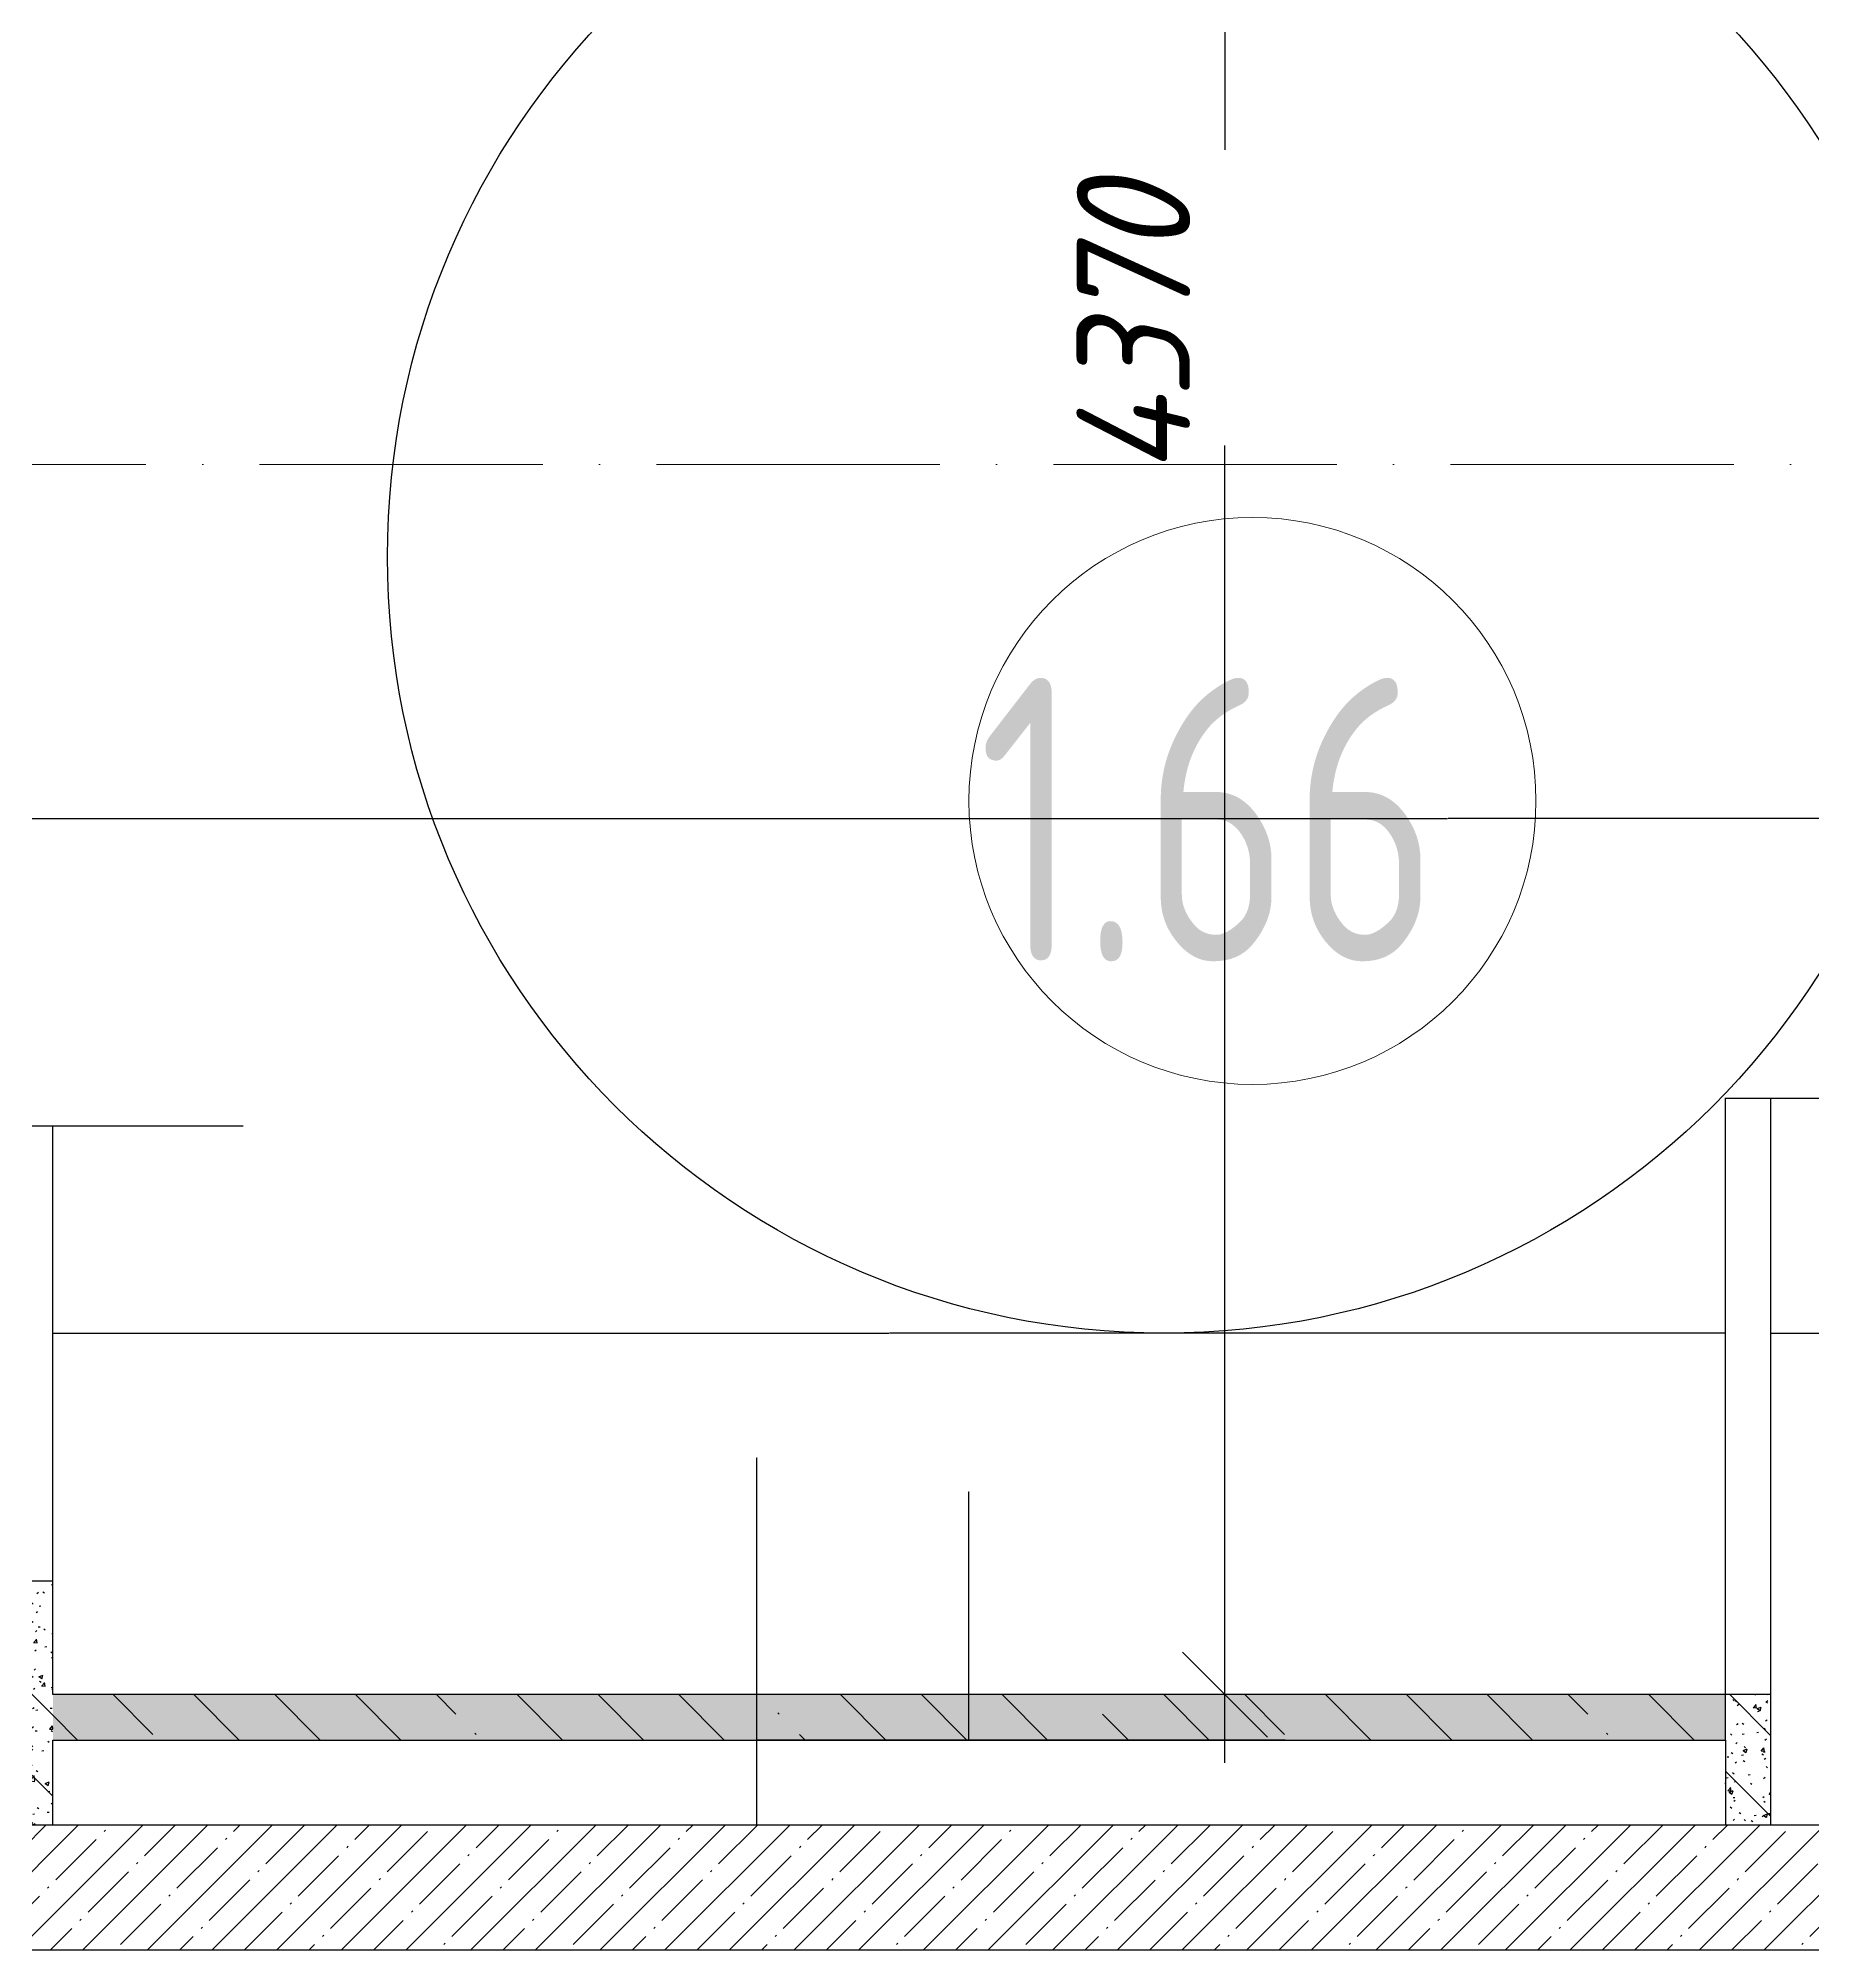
# Model space of a CAD drawing. Header units: millimetres. Extents: x 12986 to 523328, y -9759 to 30092.
# Drawn here: x 157311 to 160441, y 5180 to 8552 of the extents above; entities that cross this region are included whole.
import ezdxf

# ---------------------------------------------------------------- set-up
doc = ezdxf.new("R2010")
doc.units = ezdxf.units.MM
doc.linetypes.add('50_200_ШТРИХ_1Т_ш5_п1_п1_', pattern=[700, 500, -100, 0, -100])
for name, color, linetype, lineweight in [('0) ПГП', 1, 'Continuous', 30), ('2) Расчет', 1, 'Continuous', 30), ('A-ANNO-DIMS', 7, 'Continuous', 9), ('A-AREA-IDEN', 7, 'Continuous', 9), ('A-WALL-1', 7, 'Continuous', 25), ('A-WALL-PATT-1', 7, 'Continuous', 5), ('Оси-2', 7, '50_200_ШТРИХ_1Т_ш5_п1_п1_', 9)]:
    doc.layers.add(name, color=color, linetype=linetype, lineweight=lineweight)
doc.layers.add('0)Допникки кружки', color=7, linetype='Continuous', plot=False)
doc.styles.add('ISOCPEUR_I_3', font='isocpeui.ttf', dxfattribs={"width": 0.9, "height": 200})
doc.styles.add('СПДС', font='ГОСТ тип А.ttf', dxfattribs={"width": 0.9})
doc.dimstyles.new('ISO-2_0_0_9К_СРЕДНИЙ_1', dxfattribs={"dimscale": 304.8, "dimtxt": 199.196235, "dimasz": 0.492126, "dimexe": 0.393701, "dimexo": 0, "dimgap": 0, "dimtad": 1, "dimdec": 0, "dimzin": 0, "dimdsep": 46, "dimtxsty": 'ISOCPEUR_I_3', "dimblk1": 'OBLIQUE', "dimblk2": 'OBLIQUE', "dimsah": 1, "dimcen": 0.09, "dimdle": 0.393701, "dimazin": 0, "dimtfac": 1, "dimtdec": 4, "dimtix": 1, "dimtmove": 2, "dimatfit": 3, "dimfxl": 1, "dimtvp": 1, "dimtolj": 1, "dimtzin": 0, "dimarcsym": 2})
doc.dimstyles.get("Standard").update_dxf_attribs({"dimtxt": 0.18, "dimasz": 0.18, "dimexe": 0.18, "dimexo": 0.0625, "dimgap": 0.09, "dimtad": 0, "dimtih": 1, "dimtoh": 1, "dimdec": 4, "dimzin": 0, "dimdsep": 46, "dimtxsty": 'Standard', "dimcen": 0.09, "dimadec": 0, "dimazin": 0, "dimtfac": 1, "dimtdec": 4, "dimtofl": 0, "dimtmove": 0, "dimatfit": 3, "dimfxl": 1, "dimtolj": 1, "dimtzin": 0, "dimarcsym": 0})
pattern_1 = [(50, (61996.893, 0), (72.873764, -6.37607), [7.62, -83.82]), (355, (61996.89, 0), (-14.09699, 76.422444), [6.096, -67.056]), (100.451, (62002.966, -0.53), (58.776964, 70.04687), [6.476, -71.236]), (46.184, (61996.89, 20.32), (108.43142, -16.81745), [11.43, -125.73]), (96.636, (62005.93, 18.92), (94.961, 98.97089), [9.714, -106.854]), (351.184, (61996.89, 20.32), (94.96227, 98.97018), [9.144, -100.584]), (21, (62007.053, 15.24), (60.64565, -40.906537), [7.62, -83.82]), (326, (62007.05, 15.24), (24.72083, 73.67493), [6.096, -67.056]), (71.451, (62012.11, 11.83), (85.36689, 32.768737), [6.476, -71.236]), (37.5, (61996.893, 0), (1.235525, 33.8224325), [3.353, -62.89, 3.353, -64.719, -67.31]), (37.5, (61996.893, 0), (1.235525, 33.8224325), [-134.315, 3.353, -63.957]), (7.5, (61996.893, 0), (26.728146, 40.072549), [3.353, -35.458, 3.353, -61.366, -25.654]), (7.5, (61996.893, 0), (26.728146, 40.072549), [-103.53, 3.353, -22.301]), (327.5, (61974.236, 0), (54.2363175, -2.292117), [3.353, -22.047, 3.353, -75.895, -105.156]), (327.5, (61974.236, 0), (54.2363175, -2.292117), [-104.648, 3.353, -101.803]), (317.5, (61964.076, 0), (59.25158, 10.17014), [3.353, -29.667, 3.353, -49.276, -74.676]), (317.5, (61964.076, 0), (59.25158, 10.17014), [-85.649, 3.353, -71.323])]
pattern_2 = [(135, (61996.9, 0), (-142.5612, -142.5612), []), (135, (62139.46, 0), (-142.5612, -142.5612), [252.016, -50.403, 3.353, -47.05])]

# ---------------------------------------------------------------- blocks, each defined once
blk = doc.blocks.new('DIMBLOCK224-АР1_Кладочный план 1 этажа')
at = {"layer": 'A-ANNO-DIMS', "color": 0, "lineweight": -2, "transparency": 16777216}
for p, q in [((156516.9, 7281.4), (156516.9, 7175.2)), ((163076.9, 7281.4), (163076.9, 7175.2)), ((156517.1, 7175.4), (159796.2, 7175.4)), ((163076.7, 7175.4), (159797.6, 7175.4))]:
    blk.add_line(p, q, dxfattribs=at)
at = {"layer": 'A-ANNO-DIMS', "color": 0, "transparency": 16777216}
for points in [[(156517.1, 7175.4), (156517.1, 7175.4), (156516.9, 7175.4)], [(163076.7, 7175.4), (163076.7, 7175.4), (163076.9, 7175.4)]]:
    blk.add_solid(points, dxfattribs=at)
at = {"layer": 'Defpoints', "color": 0, "transparency": 16777216}
for p in [(156516.9, 7281.5), (163076.9, 7281.5), (163076.9, 7175.4)]:
    blk.add_point(p, dxfattribs=at)
at = {"layer": 'A-ANNO-DIMS', "color": 0, "transparency": 16777216, "insert": (159796.9, 7175.4), "char_height": 0.18, "width": 606.782, "attachment_point": 5}
blk.add_mtext('\\A1;6560.0000', dxfattribs=at)
blk = doc.blocks.new('DIMBLOCK232-АР1_Кладочный план 1 этажа')
at = {"layer": 'A-ANNO-DIMS', "color": 0, "lineweight": -2, "transparency": 16777216}
for p, q in [((157256.9, 5750.1), (157256.9, 6633.9)), ((157257.1, 6633.7), (157336.7, 6633.7)), ((157336.9, 5830.1), (157336.9, 6633.9)), ((157336.9, 6633.7), (157672.3, 6633.7))]:
    blk.add_line(p, q, dxfattribs=at)
at = {"layer": 'A-ANNO-DIMS', "color": 0, "transparency": 16777216}
for points in [[(157257.1, 6633.7), (157257.1, 6633.7), (157256.9, 6633.7)], [(157336.7, 6633.7), (157336.7, 6633.7), (157336.9, 6633.7)]]:
    blk.add_solid(points, dxfattribs=at)
at = {"layer": 'Defpoints', "color": 0, "transparency": 16777216}
for p in [(157336.9, 6633.7), (157336.9, 5830), (157256.9, 5750)]:
    blk.add_point(p, dxfattribs=at)
at = {"layer": 'A-ANNO-DIMS', "color": 0, "transparency": 16777216, "insert": (157521.2, 6633.8), "char_height": 0.18, "width": 303.391, "attachment_point": 1, "line_spacing_factor": 1.149209}
blk.add_mtext('\\A1;80.0000', dxfattribs=at)
blk = doc.blocks.new('DIMBLOCK233-АР1_Кладочный план 1 этажа')
at = {"layer": 'A-ANNO-DIMS', "color": 0, "lineweight": -2, "transparency": 16777216}
for p, q in [((157336.9, 5830.1), (157336.9, 6267.9)), ((157337.1, 6267.7), (158811.2, 6267.7)), ((160286.7, 6267.7), (158812.6, 6267.7)), ((160286.9, 5550.1), (160286.9, 6267.9))]:
    blk.add_line(p, q, dxfattribs=at)
at = {"layer": 'A-ANNO-DIMS', "color": 0, "transparency": 16777216}
for points in [[(157337.1, 6267.8), (157337.1, 6267.7), (157336.9, 6267.7)], [(160286.7, 6267.8), (160286.7, 6267.7), (160286.9, 6267.7)]]:
    blk.add_solid(points, dxfattribs=at)
at = {"layer": 'Defpoints', "color": 0, "transparency": 16777216}
for p in [(160286.9, 6267.7), (157336.9, 5830), (160286.9, 5550)]:
    blk.add_point(p, dxfattribs=at)
at = {"layer": 'A-ANNO-DIMS', "color": 0, "transparency": 16777216, "insert": (158811.9, 6267.7), "char_height": 0.18, "width": 606.782, "attachment_point": 5}
blk.add_mtext('\\A1;2950.0000', dxfattribs=at)
blk = doc.blocks.new('DIMBLOCK234-АР1_Кладочный план 1 этажа')
at = {"layer": 'A-ANNO-DIMS', "color": 0, "lineweight": -2, "transparency": 16777216}
for p, q in [((160286.9, 5550.1), (160286.9, 6682.7)), ((160287.1, 6682.5), (160366.7, 6682.5)), ((160366.9, 5630.1), (160366.9, 6682.7)), ((160366.9, 6682.5), (160783.2, 6682.5))]:
    blk.add_line(p, q, dxfattribs=at)
at = {"layer": 'A-ANNO-DIMS', "color": 0, "transparency": 16777216}
for points in [[(160287.1, 6682.6), (160287.1, 6682.5), (160286.9, 6682.5)], [(160366.7, 6682.6), (160366.7, 6682.5), (160366.9, 6682.5)]]:
    blk.add_solid(points, dxfattribs=at)
at = {"layer": 'Defpoints', "color": 0, "transparency": 16777216}
for p in [(160366.9, 6682.5), (160366.9, 5630), (160286.9, 5550)]:
    blk.add_point(p, dxfattribs=at)
at = {"layer": 'A-ANNO-DIMS', "color": 0, "transparency": 16777216, "insert": (160632, 6682.7), "char_height": 0.18, "width": 303.391, "attachment_point": 1, "line_spacing_factor": 1.149209}
blk.add_mtext('\\A1;80.0000', dxfattribs=at)
blk = doc.blocks.new('DIMBLOCK235-АР1_Кладочный план 1 этажа')
at = {"layer": 'A-ANNO-DIMS', "color": 0, "lineweight": -2, "transparency": 16777216}
for p, q in [((163076.9, 6373.7), (163076.9, 6267.6)), ((160366.9, 5630.1), (160366.9, 6267.9)), ((160367.1, 6267.7), (161721.2, 6267.7)), ((163076.7, 6267.7), (161722.6, 6267.7))]:
    blk.add_line(p, q, dxfattribs=at)
at = {"layer": 'A-ANNO-DIMS', "color": 0, "transparency": 16777216}
for points in [[(160367.1, 6267.8), (160367.1, 6267.7), (160366.9, 6267.7)], [(163076.7, 6267.8), (163076.7, 6267.7), (163076.9, 6267.7)]]:
    blk.add_solid(points, dxfattribs=at)
at = {"layer": 'Defpoints', "color": 0, "transparency": 16777216}
for p in [(163076.9, 6373.8), (163076.9, 6267.7), (160366.9, 5630)]:
    blk.add_point(p, dxfattribs=at)
at = {"layer": 'A-ANNO-DIMS', "color": 0, "transparency": 16777216, "insert": (161721.9, 6267.7), "char_height": 0.18, "width": 560.814, "attachment_point": 5}
blk.add_mtext('\\A1;2710.0000', dxfattribs=at)
blk = doc.blocks.new('_Oblique')
at = {"color": 0, "linetype": 'ByBlock', "lineweight": -2}
blk.add_line((-0.5, -0.5), (0.5, 0.5), dxfattribs=at)
blk = doc.blocks.new('DIMBLOCK238-АР1_Кладочный план 1 этажа')
at = {"layer": 'A-ANNO-DIMS', "color": 0, "lineweight": -2, "transparency": 16777216}
for p, q in [((159403.9, 10120), (159403.9, 8355)), ((159509.9, 10000), (159283.9, 10000)), ((159403.9, 5510), (159403.9, 7833.3)), ((159509.9, 5630), (159283.9, 5630))]:
    blk.add_line(p, q, dxfattribs=at)
at = {"layer": 'Defpoints', "color": 0, "transparency": 16777216}
for p in [(159509.9, 10000), (159403.9, 5630), (159509.9, 5630)]:
    blk.add_point(p, dxfattribs=at)
at = {"layer": 'A-ANNO-DIMS', "color": 0, "lineweight": -2, "transparency": 16777216, "xscale": 150, "yscale": 150, "zscale": 150}
for p, rotation in [((159403.9, 10000), 90), ((159403.9, 5630), 270)]:
    blk.add_blockref('_Oblique', p, dxfattribs=dict(at, rotation=rotation))
at = {"layer": 'A-ANNO-DIMS', "color": 0, "transparency": 16777216, "insert": (159142.6, 7781.6), "char_height": 200, "width": 625.17, "attachment_point": 1, "rotation": 90, "line_spacing_factor": 1.149209, "style": 'ISOCPEUR_I_3'}
blk.add_mtext('\\A1;4370', dxfattribs=at)
blk = doc.blocks.new('DIMBLOCK239-АР1_Кладочный план 1 этажа')
at = {"layer": 'A-ANNO-DIMS', "color": 0, "lineweight": -2, "transparency": 16777216}
for p, q in [((158952.4, 5630), (158952.4, 5987.9)), ((158952.4, 5987.9), (158952.6, 5987.9)), ((159509.9, 5630), (158952.3, 5630)), ((158952.4, 5550.2), (158952.4, 5629.8)), ((159509.9, 5550), (158952.3, 5550))]:
    blk.add_line(p, q, dxfattribs=at)
at = {"layer": 'A-ANNO-DIMS', "color": 0, "transparency": 16777216}
for points in [[(158952.4, 5629.8), (158952.5, 5629.8), (158952.4, 5630)], [(158952.4, 5550.2), (158952.5, 5550.2), (158952.4, 5550)]]:
    blk.add_solid(points, dxfattribs=at)
at = {"layer": 'Defpoints', "color": 0, "transparency": 16777216}
for p in [(159509.9, 5630), (158952.4, 5550), (159509.9, 5550)]:
    blk.add_point(p, dxfattribs=at)
at = {"layer": 'A-ANNO-DIMS', "color": 0, "transparency": 16777216, "insert": (158952.7, 5836.2), "char_height": 0.18, "width": 303.391, "attachment_point": 1, "rotation": 90, "line_spacing_factor": 1.149209}
blk.add_mtext('\\A1;80.0000', dxfattribs=at)
blk = doc.blocks.new('DIMBLOCK240-АР1_Кладочный план 1 этажа')
at = {"layer": 'A-ANNO-DIMS', "color": 0, "lineweight": -2, "transparency": 16777216}
for p, q in [((158578.6, 5550), (158578.6, 6048)), ((158578.6, 6048), (158578.8, 6048)), ((159509.9, 5550), (158578.4, 5550)), ((158578.6, 5400.2), (158578.6, 5549.8)), ((159509.9, 5400), (158578.4, 5400))]:
    blk.add_line(p, q, dxfattribs=at)
at = {"layer": 'A-ANNO-DIMS', "color": 0, "transparency": 16777216}
for points in [[(158578.6, 5549.8), (158578.6, 5549.8), (158578.6, 5550)], [(158578.6, 5400.2), (158578.6, 5400.2), (158578.6, 5400)]]:
    blk.add_solid(points, dxfattribs=at)
at = {"layer": 'Defpoints', "color": 0, "transparency": 16777216}
for p in [(159509.9, 5550), (158578.6, 5400), (159509.9, 5400)]:
    blk.add_point(p, dxfattribs=at)
at = {"layer": 'A-ANNO-DIMS', "color": 0, "transparency": 16777216, "insert": (158578.9, 5843.5), "char_height": 0.18, "width": 409.118, "attachment_point": 1, "rotation": 90, "line_spacing_factor": 1.149209}
blk.add_mtext('\\A1;150.0000', dxfattribs=at)
blk = doc.blocks.new('Марка_Помещения - Номер-25198446-Объем проектирования 1 этажа')
at = {"layer": 'A-AREA-IDEN'}
for start, end in [(360, 180), (180, 360)]:
    blk.add_arc((0, 0), 2.5, start, end, dxfattribs=at)

msp = doc.modelspace()

# ---------------------------------------------------------------- hatches: boundary and pattern name
at = {"layer": '0) ПГП'}
h = msp.add_hatch(dxfattribs=at)
h.set_pattern_fill('FP_16', color=256, style=0, pattern_type=2)
h.set_pattern_definition(pattern_1)
h.paths.add_polyline_path([(157336.89334, 5400.00001), (157336.89334, 5830.00001), (157256.89334, 5830.00001), (157256.89334, 5400.00001)], flags=0)
h = msp.add_hatch(dxfattribs=at)
h.set_pattern_fill('FP_17', color=256, style=0, pattern_type=2)
h.set_pattern_definition(pattern_2)
h.paths.add_polyline_path([(157336.89334, 5400.00001), (157336.89334, 5830.00001), (157256.89334, 5830.00001), (157256.89334, 5400.00001)], flags=0)
h = msp.add_hatch(dxfattribs=at)
h.set_pattern_fill('FP_16', color=256, style=0, pattern_type=2)
h.set_pattern_definition(pattern_1)
h.paths.add_polyline_path([(157336.89334, 5549.99996), (160286.89334, 5549.99996), (160286.89334, 5629.99996), (157336.89334, 5629.99996)], flags=0)
h = msp.add_hatch(dxfattribs=at)
h.set_pattern_fill('FP_17', color=256, style=0, pattern_type=2)
h.set_pattern_definition(pattern_2)
h.paths.add_polyline_path([(157336.89334, 5549.99996), (160286.89334, 5549.99996), (160286.89334, 5629.99996), (157336.89334, 5629.99996)], flags=0)
h = msp.add_hatch(dxfattribs=at)
h.set_pattern_fill('FP_16', color=256, style=0, pattern_type=2)
h.set_pattern_definition(pattern_1)
h.paths.add_polyline_path([(160366.89334, 5400.00001), (160366.89334, 5629.99996), (160286.89334, 5629.99996), (160286.89334, 5400.00001)], flags=0)
h = msp.add_hatch(dxfattribs=at)
h.set_pattern_fill('FP_17', color=256, style=0, pattern_type=2)
h.set_pattern_definition(pattern_2)
h.paths.add_polyline_path([(160366.89334, 5400.00001), (160366.89334, 5629.99996), (160286.89334, 5629.99996), (160286.89334, 5400.00001)], flags=0)
at = {"layer": 'A-WALL-PATT-1'}
h = msp.add_hatch(dxfattribs=at)
h.set_pattern_fill('FP_1', color=256, style=0, pattern_type=2)
h.set_pattern_definition([(45, (61996.89, 0), (-57.024626, 57.024626), []), (45, (62053.92, 0), (-57.024626, 57.024626), [100.806, -20.161, 3.353, -16.808])])
h.paths.add_polyline_path([(157519.61797, 5180.00001), (161716.89328, 5180.00001), (161716.89328, 5400.00001), (156206.89328, 5400.00001), (156206.89328, 5180.00001)], flags=0)
h.paths.add_polyline_path([(163606.89328, 5180.00001), (163606.89328, 5400.00001), (162766.89328, 5400.00001), (162766.89328, 5180.00001)], flags=0)

# ---------------------------------------------------------------- linework, layer by layer
at = {"layer": '0) ПГП'}
for p, q in [((157336.89334, 5830.00001), (156516.89334, 5830.00001)), ((157336.89334, 5549.99996), (160286.89334, 5549.99996)), ((160286.89334, 5549.99996), (160286.89334, 5400.00001))]:
    msp.add_line(p, q, dxfattribs=at)
at = {"layer": '0)Допникки кружки', "color": 6, "lineweight": 30}
msp.add_circle((159296.38563, 7637.11675), 1369.38563, dxfattribs=at)
at = {"layer": '2) Расчет'}
for p, q in [((157336.89334, 5629.99996), (157336.89334, 5830.00001)), ((160366.89334, 5629.99996), (157336.89334, 5629.99996)), ((160366.89334, 5400.00001), (160366.89334, 5629.99996)), ((157336.89334, 5400.00001), (157336.89334, 5549.99996))]:
    msp.add_line(p, q, dxfattribs=at)
at = {"layer": 'A-WALL-1'}
for p, q in [((161716.89328, 5400.00001), (156206.89328, 5400.00001)), ((156206.89328, 5180.00001), (161716.89328, 5180.00001))]:
    msp.add_line(p, q, dxfattribs=at)
at = {"layer": 'Оси-2'}
msp.add_line((57586.89328, 7800), (187948.52131, 7800), dxfattribs=at)

# ---------------------------------------------------------------- block references
at = {"layer": 'A-AREA-IDEN', "xscale": 199.9999999999999, "yscale": 199.9999999999999, "zscale": 199.9999999999999}
msp.add_blockref('Марка_Помещения - Номер-25198446-Объем проектирования 1 этажа', (159452.48085, 7206.52533), dxfattribs=at)

# ---------------------------------------------------------------- texts
at = {"layer": 'A-AREA-IDEN', "insert": (158968.71455, 7423.64394), "char_height": 500, "width": 1212.1515, "attachment_point": 1, "style": 'СПДС'}
msp.add_mtext('1.66', dxfattribs=at)

# ---------------------------------------------------------------- dimensions: what is measured, and where the dimension line sits
at = {"layer": 'A-ANNO-DIMS'}
dim = msp.add_linear_dim(base=(159403.87638, 5629.99996), p1=(159509.9424, 10000.00001), p2=(159509.9424, 5629.99996), angle=90, dimstyle='ISO-2_0_0_9К_СРЕДНИЙ_1', override={"dimpost": '<>', "dimfxl": 4370.000042}, dxfattribs=at)
dim.commit()
dim.dimension.update_dxf_attribs({"geometry": 'DIMBLOCK238-АР1_Кладочный план 1 этажа', "text_midpoint": (159275.91857, 8094.14479), "dimtype": 160, "text_rotation": 90})
for base, p1, p2, picture, middle in [((163076.89334, 7175.405), (156516.89334, 7281.47102), (163076.89334, 7281.47102), 'DIMBLOCK224-АР1_Кладочный план 1 этажа', (159796.89334, 7175.405)), ((163076.89334, 6267.73112), (160366.89334, 5629.99996), (163076.89334, 6373.79714), 'DIMBLOCK235-АР1_Кладочный план 1 этажа', (161721.89334, 6267.73112)), ((160286.89334, 6267.73112), (157336.89334, 5830.00001), (160286.89334, 5549.99996), 'DIMBLOCK233-АР1_Кладочный план 1 этажа', (158811.89334, 6267.73112))]:
    dim = msp.add_linear_dim(base=base, p1=p1, p2=p2, dimstyle='Standard', dxfattribs=at)
    dim.commit()
    dim.dimension.update_dxf_attribs({"geometry": picture, "text_midpoint": middle})
for base, p1, p2, picture, middle in [((160366.89334, 6682.53272), (160286.89334, 5549.99996), (160366.89334, 5629.99996), 'DIMBLOCK234-АР1_Кладочный план 1 этажа', (160783.72515, 6682.53272)), ((157336.89334, 6633.68456), (157256.89334, 5750.00001), (157336.89334, 5830.00001), 'DIMBLOCK232-АР1_Кладочный план 1 этажа', (157672.86885, 6633.68456))]:
    dim = msp.add_linear_dim(base=base, p1=p1, p2=p2, dimstyle='Standard', dxfattribs=at)
    dim.commit()
    dim.dimension.update_dxf_attribs({"geometry": picture, "text_midpoint": middle, "dimtype": 160})
for base, p1, p2, picture, middle in [((158578.618785, 5400.000005), (159509.942402, 5549.999964), (159509.942402, 5400.000005), 'DIMBLOCK240-АР1_Кладочный план 1 этажа', (158579.008785, 6048.019818)), ((158952.44073, 5549.99996), (159509.9424, 5629.99996), (159509.9424, 5549.99996), 'DIMBLOCK239-АР1_Кладочный план 1 этажа', (158952.83073, 5987.88079))]:
    dim = msp.add_linear_dim(base=base, p1=p1, p2=p2, angle=90, dimstyle='Standard', dxfattribs=at)
    dim.commit()
    dim.dimension.update_dxf_attribs({"geometry": picture, "text_midpoint": middle, "dimtype": 160, "text_rotation": 90})

doc.saveas('drawing.dxf')
